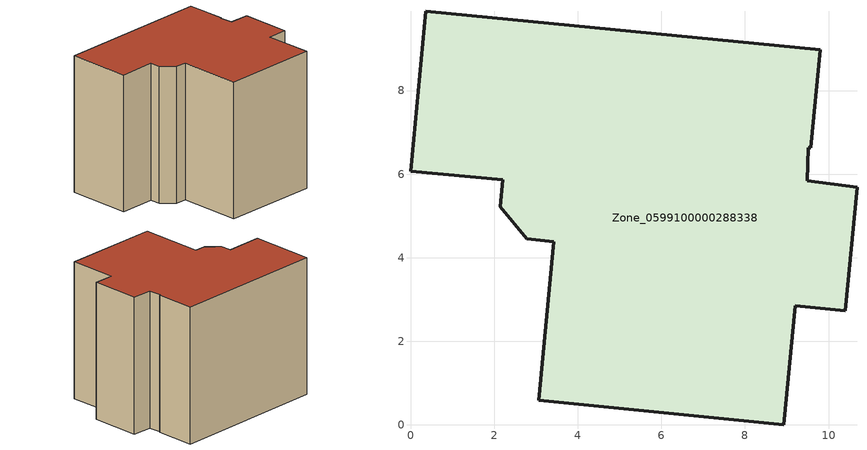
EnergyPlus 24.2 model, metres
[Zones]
Zone_0599100000288338
 floor ground (C_G): 9.49,5.84 10.68,5.69 10.4,2.73 9.2,2.85 8.93,0 3.07,0.59 3.43,4.38 2.78,4.45 2.15,5.22 2.2,5.87 0,6.07 0.37,9.9 9.8,8.98 9.57,6.63 9.52,6.64 z0
 wall outside (C_F): 9.52,6.64 9.57,6.63 9.8,8.98 0.37,9.9 0,6.07 2.2,5.87 2.15,5.22 2.78,4.45 3.43,4.38 3.07,0.59 8.93,0 9.2,2.85 10.4,2.73 10.68,5.69 9.49,5.84 9.52,6.64 z0:8.43
 roof outside (C_R): 10.68,5.69 9.49,5.84 9.52,6.64 9.57,6.63 9.8,8.98 0.37,9.9 0,6.07 2.2,5.87 2.15,5.22 2.78,4.45 3.43,4.38 3.07,0.59 8.93,0 9.2,2.85 10.4,2.73 z8.43
[BUILDING]
Pand.0599100000288338: North Axis=0; Terrain=City; Loads Convergence Tolerance Value=0.04; Temperature Convergence Tolerance Value=0.4; Solar Distribution=FullExterior; Maximum Number of Warmup Days=25; Minimum Number of Warmup Days=1
[Site:Location]
Rotterdam.The.Hague.AP_ZH_NLD Design_Conditions: Latitude=51.96; Longitude=4.45; Time Zone=1; Elevation=-4.5
[SITE:GROUNDTEMPERATURE:BUILDINGSURFACE]
18, 18, 18, 18, 18, 18, 18, 18, 18, 18, 18, 18
[MATERIAL] Thermal Absorptance=0.9; Solar Absorptance=0.7; Visible Absorptance=0.7
Name | Roughness | Thickness | Conductivity | Density | Specific Heat
G.TI.1975-1991 | MediumSmooth | 0.15 | 0.288461 | 540 | 1210
F.TI.1975-1991 | Rough | 0.3 | 0.230769 | 1920 | 840
R.TI.1975-1991 | MediumRough | 0.2 | 0.153846 | 1500 | 1000
[CONSTRUCTION]
C_G: G.TI.1975-1991
C_F: F.TI.1975-1991
C_R: R.TI.1975-1991
[ZONE]
Zone_0599100000288338: Type=1; Multiplier=1; Ceiling Height=Autocalculate; Volume=Autocalculate; Floor Area=autocalculate; Part of Total Floor Area=Yes
[ZONEINFILTRATION:DESIGNFLOWRATE]
Infil_Zone_0599100000288338: Zone or ZoneList or Space or SpaceList=Zone_0599100000288338; Schedule=AlwaysOn; Design Flow Rate Calculation Method=Flow/Area; Flow Rate per Floor Area=0.003; Constant Term Coefficient=1; Temperature Term Coefficient=0; Velocity Term Coefficient=0; Velocity Squared Term Coefficient=0
[HVACTEMPLATE:ZONE:IDEALLOADSAIRSYSTEM]
Zone_0599100000288338: Maximum Heating Supply Air Temperature=50; Minimum Cooling Supply Air Temperature=13; Maximum Heating Supply Air Humidity Ratio=0.0156; Minimum Cooling Supply Air Humidity Ratio=0.0077; Heating Limit=NoLimit; Cooling Limit=NoLimit; Dehumidification Control Type=ConstantSensibleHeatRatio; Cooling Sensible Heat Ratio=0.7; Dehumidification Setpoint=60; Humidification Control Type=None; Humidification Setpoint=30; Outdoor Air Method=None; Outdoor Air Flow Rate per Person=0.00944; Outdoor Air Flow Rate per Zone Floor Area=0; Outdoor Air Flow Rate per Zone=0; Demand Controlled Ventilation Type=None; Outdoor Air Economizer Type=NoEconomizer; Heat Recovery Type=None; Sensible Heat Recovery Effectiveness=0.7; Latent Heat Recovery Effectiveness=0.65
[ZONECONTROL:THERMOSTAT]
ThermostatControl_Zone_0599100000288338: Zone or ZoneList=Zone_0599100000288338; Control Type Schedule=DualSetpointControlType; Control 1=Thermostat_Zone_0599100000288338; Temperature Difference Between Cutout And Setpoint=0
[THERMOSTATSETPOINT:DUALSETPOINT]
Thermostat_Zone_0599100000288338: Heating Setpoint Temperature Schedule=HeatingSetpoint_Zone_0599100000288338; Cooling Setpoint Temperature Schedule=CoolingSetpoint_Zone_0599100000288338
[SCHEDULE:COMPACT]
HeatingSetpoint_Zone_0599100000288338: Through: 12/31, For: AllDays, Until: 24:00, 21
CoolingSetpoint_Zone_0599100000288338: Through: 12/31, For: AllDays, Until: 24:00, 24
DualSetpointControlType: Through: 12/31, For: AllDays, Until: 24:00, 4
AlwaysOn: Through: 12/31, For: AllDays, Until: 24:00, 1
